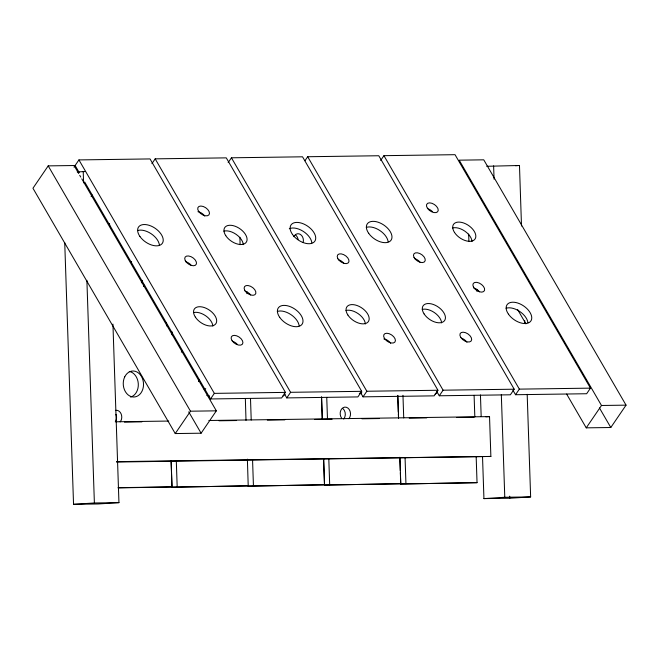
<?xml version="1.0" encoding="UTF-8"?>
<svg xmlns="http://www.w3.org/2000/svg" width="659" height="659" viewBox="0 0 659 659"><rect width="100%" height="100%" fill="white"/><g stroke="black" fill="none" stroke-linecap="round" stroke-linejoin="round"><path stroke-width="0.99" d="M78.693 173.523L74.055 165.524L48.198 165.879L32.95 188.243L175.245 433.564L201.102 433.202L216.35 410.837L81.79 178.853M74.006 167.131L78.932 159.915L150.03 158.926L285.446 392.385L281.632 397.97L210.534 398.959L84.673 181.983M91.115 196.621L92.219 194.998M151.916 163.646L155.178 158.852L226.284 157.863L361.7 391.322L357.886 396.916L286.78 397.904L284.21 393.464M228.162 162.584L231.433 157.798L302.53 156.809L437.947 390.26L434.133 395.853L363.035 396.842L360.457 392.402M304.96 160.73L307.679 156.735L378.785 155.746L514.201 389.205L510.387 394.799L439.289 395.779L436.711 391.347M181.324 352.145L182.428 350.514M198.425 381.635L199.537 380.004M175.245 433.564L190.492 411.2L216.35 410.837M210.534 398.959L214.34 393.374L285.446 392.385M380.663 160.466L383.933 155.672L455.039 154.684L590.456 388.143L586.642 393.736L515.536 394.725L512.966 390.285M286.78 397.904L290.594 392.311L361.7 391.322M363.035 396.842L366.849 391.248L437.947 390.26M439.289 395.779L443.095 390.194L514.201 389.205M515.536 394.725L519.35 389.131L590.456 388.143M566.649 394.074L586.238 427.848L601.486 405.483L626.05 405.145L483.755 159.824L459.191 160.17L601.486 405.483M586.238 427.848L610.802 427.51L626.05 405.145M77.268 171.933L85.275 171.521M486.671 166.29L519.473 165.483L521.508 226.029M515.503 165.738L519.473 165.483M485.823 416.834L489.53 416.603L490.873 456.44L116.519 462.058M171.167 461.226L172.032 486.91L118.068 487.924M171.974 487.174L248.286 485.848L171.974 487.174L171.068 460.46M247.38 459.142L248.221 486.111L324.533 484.793L323.668 459.109M324.533 484.793L248.221 486.111M323.61 459.372L324.475 485.057L400.787 483.731L399.922 458.046M64.73 242.66L73.544 504.316L94.385 502.974L118.95 502.636L112.936 324.096M400.787 483.731L324.475 485.057M400.342 472.692L400.73 483.994L477.042 482.668L476.177 456.992M118.95 502.636L98.109 503.97L73.544 504.316M477.042 482.668L400.73 483.994M482.52 456.539L483.937 498.608L504.778 497.273L530.635 496.911L527.184 394.304M483.937 498.608L509.794 498.245L530.635 496.911M203.705 388.81L205.765 388.777M115.292 421.801L168.753 421.06M208.845 420.5L489.53 416.603M124.427 422.089L141.907 421.851M219.019 420.78L236.499 420.533M267.34 420.104L284.82 419.865M314.631 419.445L332.111 419.206M361.931 418.794L379.411 418.547M409.223 418.136L426.702 417.888M456.522 417.476L473.994 417.238M116.627 461.646L490.873 456.44M118.2 487.66L172.032 486.91M599.459 407.954L610.802 427.51M517.669 309.631L525.915 323.857M383.933 155.672L519.35 389.131M307.679 156.735L443.095 390.194M231.433 157.798L366.849 391.248M155.178 158.852L290.594 392.311M78.932 159.915L214.34 393.374M75.118 165.508L79.237 172.609M79.723 175.294L80.752 177.073M48.198 165.879L190.492 411.2M188.729 411.867L201.102 433.202M524.696 320.422L524.795 323.503M509.728 496.194L509.794 498.245M493.616 165.846L494.069 179.182M501.326 394.667L504.778 497.273M476.885 289.285L476.959 291.336M480.444 394.972L481.177 416.521M468.664 234.052L468.903 241.243M474.101 395.342L474.826 416.916M402.962 395.309L403.72 417.905M405.071 457.972L405.936 483.657M397.814 395.375L398.571 417.979M397.748 395.639L398.3 412.081M398.374 414.132L398.514 418.243M399.824 457.28L400.277 470.641M326.74 397.393L327.474 418.967M328.816 459.035L329.681 484.719M321.592 397.468L322.317 419.042M321.501 396.702L322.259 419.305M246.894 291.608L246.96 293.659M250.494 398.456L251.219 420.03M252.57 460.097L253.435 485.782M239.909 237.232L240.09 244.678M245.346 398.522L246.005 420.36M171.958 331.708L172.057 334.788M176.315 461.152L177.18 486.836M166.496 322.531L166.595 325.612M166.472 323.824L166.538 325.875M109.551 223.541L109.649 226.614M83.223 171.546L83.602 182.84M86.889 280.314L94.385 502.974M285.017 394.304A14.424 11.219 86.3 0 1 282.587 396.298M293.848 236.672A6.648 5.165 86.3 0 1 300.389 234.415A6.648 5.165 86.3 0 1 303.189 242.512M295.776 235.189A6.648 5.165 86.3 0 1 298.074 239.415M209.422 395.935A13.023 10.132 86.3 0 1 206.802 395.309M130.383 262.406A14.424 11.219 86.3 0 1 131.611 261.409M144.659 285.223A14.424 11.219 86.3 0 1 143.497 286.327M115.432 410.409A6.648 5.165 86.3 0 1 121.165 413.992A6.648 5.165 86.3 0 1 120.127 421.917M115.959 414.322A6.648 5.165 86.3 0 1 115.778 420.953M129.279 371.445A13.023 10.132 86.3 0 1 138.299 383.9A13.023 10.132 86.3 0 1 130.589 397.072M142.418 280.355A14.424 11.219 86.3 0 1 141.38 282.81M361.041 393.703A13.023 10.132 86.3 0 1 359.303 393.192M341.568 418.111A6.648 5.165 86.3 0 1 341.823 408.745A6.648 5.165 86.3 0 1 349.138 409.371A6.648 5.165 86.3 0 1 348.883 418.737M342.886 408.555A6.648 5.165 86.3 0 1 343.677 419.075M361.816 392.764A13.023 10.132 86.3 0 1 360.193 393.604M437.527 392.187A14.424 11.219 86.3 0 1 435.088 394.181M223.871 231.161A13.023 7.554 34.3 0 1 236.12 234.349A13.023 7.554 34.3 0 1 243.27 244.621M245.14 291.294A6.648 3.855 34.3 0 1 250.7 294.927M277.324 311.443A14.424 8.369 34.3 0 1 290.767 314.508A14.424 8.369 34.3 0 1 299.153 325.818M197.931 211.704A6.648 3.855 34.3 0 1 204.718 216.094M452.626 227.981A13.023 7.554 34.3 0 1 464.875 231.169A13.023 7.554 34.3 0 1 472.017 241.441M473.895 288.123A6.648 3.855 34.3 0 1 479.455 291.748M506.079 308.264A14.424 8.369 34.3 0 1 519.523 311.328A14.424 8.369 34.3 0 1 527.908 322.638M428.202 208.903A6.648 3.855 34.3 0 1 432.469 211.663M345.967 310.496A13.023 7.554 34.3 0 1 358.216 313.684A13.023 7.554 34.3 0 1 365.366 323.956M338.232 259.63A6.648 3.855 34.3 0 1 343.8 263.262M289.301 228.764A14.424 8.369 34.3 0 1 302.967 231.185A14.424 8.369 34.3 0 1 311.88 242.833M383.868 338.907A6.648 3.855 34.3 0 1 390.655 343.298M422.221 309.433A13.023 7.554 34.3 0 1 434.462 312.621A13.023 7.554 34.3 0 1 441.612 322.902M414.486 258.575A6.648 3.855 34.3 0 1 420.047 262.208M366.305 227.396A14.424 8.369 34.3 0 1 379.749 230.461A14.424 8.369 34.3 0 1 388.135 241.771M461.629 338.232A6.648 3.855 34.3 0 1 466.901 342.243M193.466 312.613A13.023 7.554 34.3 0 1 205.707 315.801A13.023 7.554 34.3 0 1 212.857 326.081M185.731 261.755A6.648 3.855 34.3 0 1 191.291 265.388M137.55 230.576A14.424 8.369 34.3 0 1 150.993 233.64A14.424 8.369 34.3 0 1 159.379 244.95M232.874 341.411A6.648 3.855 34.3 0 1 237.141 344.171M124.716 376.89A13.023 10.132 86.3 0 0 133.167 396.998A13.023 10.132 86.3 0 0 142.278 378.109A13.023 10.132 86.3 0 0 124.716 376.89M198.664 211.407A6.648 3.855 34.3 0 0 208.87 214.966A6.648 3.855 34.3 0 0 203.252 206.489A6.648 3.855 34.3 0 0 198.664 211.407M225.765 235.658A13.023 7.554 34.3 0 0 245.791 242.825A13.023 7.554 34.3 0 0 234.991 226.194A13.023 7.554 34.3 0 0 225.765 235.658M244.678 290.166A6.648 3.855 34.3 0 0 254.876 294.754A6.648 3.855 34.3 0 0 250.486 286.253A6.648 3.855 34.3 0 0 244.678 290.166M279.704 317.35A14.424 8.369 34.3 0 0 301.814 324.574A14.424 8.369 34.3 0 0 289.087 306.237A14.424 8.369 34.3 0 0 279.704 317.35M427.419 208.228A6.648 3.855 34.3 0 0 437.625 211.786A6.648 3.855 34.3 0 0 432.007 203.31A6.648 3.855 34.3 0 0 427.419 208.228M454.521 232.479A13.023 7.554 34.3 0 0 474.546 239.645A13.023 7.554 34.3 0 0 463.747 223.014A13.023 7.554 34.3 0 0 454.521 232.479M473.434 286.986A6.648 3.855 34.3 0 0 483.632 291.575A6.648 3.855 34.3 0 0 479.241 283.073A6.648 3.855 34.3 0 0 473.434 286.986M508.46 314.17A14.424 8.369 34.3 0 0 530.569 321.394A14.424 8.369 34.3 0 0 517.842 303.058A14.424 8.369 34.3 0 0 508.46 314.17M384.592 338.619A6.648 3.855 34.3 0 0 394.807 342.178A6.648 3.855 34.3 0 0 389.189 333.701A6.648 3.855 34.3 0 0 384.592 338.619M347.861 314.994A13.023 7.554 34.3 0 0 367.887 322.16A13.023 7.554 34.3 0 0 357.096 305.529A13.023 7.554 34.3 0 0 347.861 314.994M337.779 258.501A6.648 3.855 34.3 0 0 347.977 263.089A6.648 3.855 34.3 0 0 343.586 254.588A6.648 3.855 34.3 0 0 337.779 258.501M292.431 234.365A14.424 8.369 34.3 0 0 314.541 241.589A14.424 8.369 34.3 0 0 301.806 223.253A14.424 8.369 34.3 0 0 292.431 234.365M460.847 337.556A6.648 3.855 34.3 0 0 471.061 341.115A6.648 3.855 34.3 0 0 465.443 332.638A6.648 3.855 34.3 0 0 460.847 337.556M424.108 313.931A13.023 7.554 34.3 0 0 444.141 321.106A13.023 7.554 34.3 0 0 433.342 304.466A13.023 7.554 34.3 0 0 424.108 313.931M414.033 257.438A6.648 3.855 34.3 0 0 424.223 262.035A6.648 3.855 34.3 0 0 419.841 253.526A6.648 3.855 34.3 0 0 414.033 257.438M368.678 233.302A14.424 8.369 34.3 0 0 390.795 240.527A14.424 8.369 34.3 0 0 378.06 222.19A14.424 8.369 34.3 0 0 368.678 233.302M232.092 340.736A6.648 3.855 34.3 0 0 242.306 344.295A6.648 3.855 34.3 0 0 236.688 335.818A6.648 3.855 34.3 0 0 232.092 340.736M195.361 317.111A13.023 7.554 34.3 0 0 215.386 324.286A13.023 7.554 34.3 0 0 204.587 307.646A13.023 7.554 34.3 0 0 195.361 317.111M185.278 260.618A6.648 3.855 34.3 0 0 195.468 265.215A6.648 3.855 34.3 0 0 191.085 256.705A6.648 3.855 34.3 0 0 185.278 260.618M139.93 236.482A14.424 8.369 34.3 0 0 162.04 243.706A14.424 8.369 34.3 0 0 149.305 225.37A14.424 8.369 34.3 0 0 139.93 236.482"/></g></svg>
